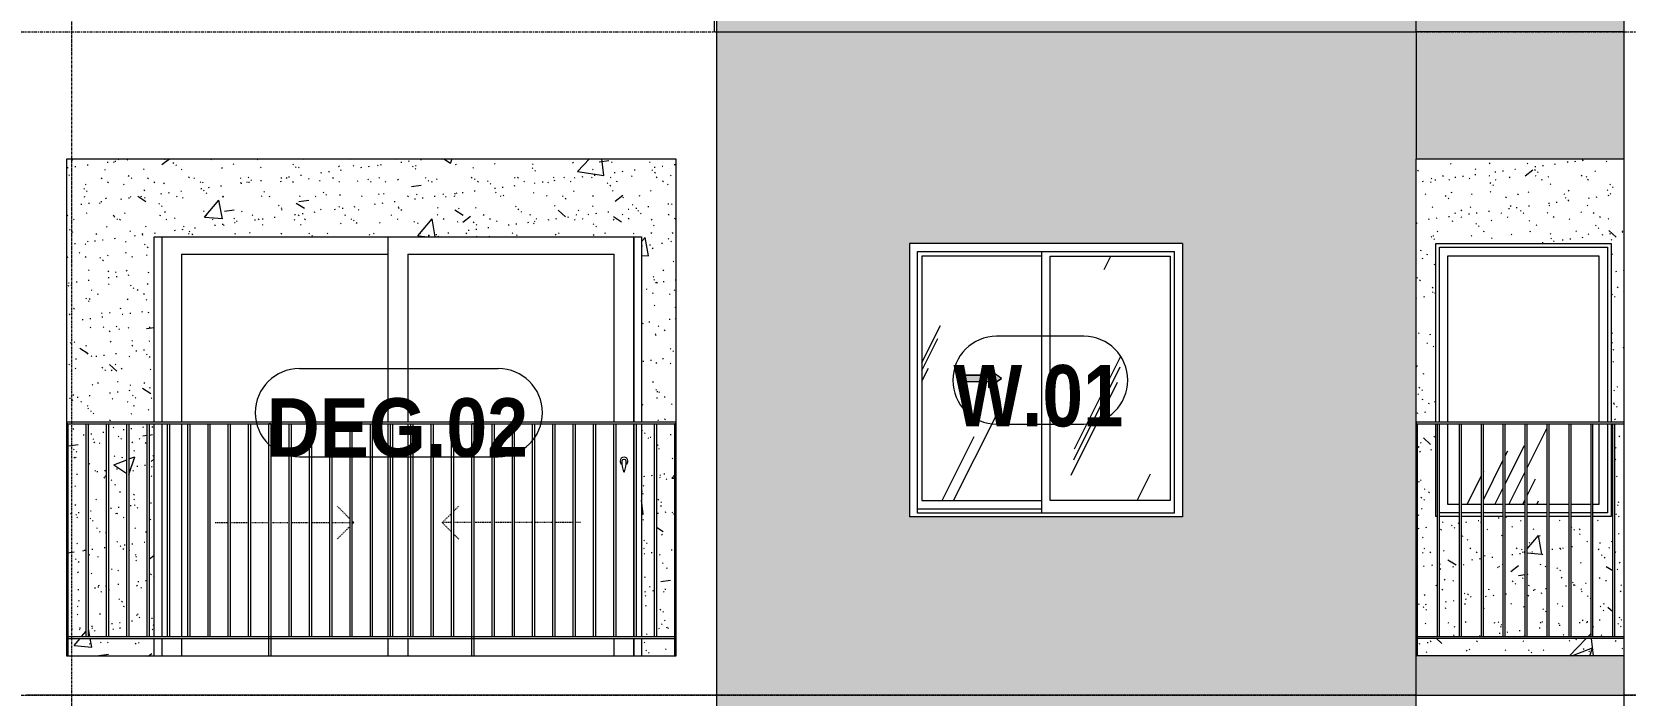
# Model space of a CAD drawing. Header units: millimetres. Extents: x 3451 to 201731, y -8641 to 35300.
# Drawn here: x 53332 to 61507, y 9000 to 12400 of the extents above; entities that cross this region are included whole.
import ezdxf

# ---------------------------------------------------------------- set-up
doc = ezdxf.new("R2010")
doc.units = ezdxf.units.MM
for name, pattern in [('1 NÉT CALL OUT', [6, 3, -3]), ('Centre', [31.75, 6.35, -4.7625, 15.875, -4.7625]), ('Dash', [6, 3, -3]), ('Grid Line', [22.225, 12.7, -3.175, 3.175, -3.175])]:
    doc.linetypes.add(name, pattern=pattern)
for name, color, linetype, lineweight in [('0-1', 7, 'Continuous', 5), ('A-DETL-GENF', 92, 'Continuous', 9), ('A-DETL-GENF-2', 92, '1 NÉT CALL OUT', 9), ('A-DOOR', 31, 'Continuous', 9), ('A-DOOR-FRAM', 31, 'Continuous', 9), ('A-DOOR-HDLN', 31, 'Dash', 18), ('A-DOOR-IDEN', 31, 'Continuous', 9), ('A-FLOR-HRAL', 11, 'Continuous', 9), ('A-FLOR-HRAL-1', 253, 'Continuous', 9), ('A-FLOR-LEVL-2', 51, 'Centre', 9), ('A-GLAZ', 151, 'Continuous', 9), ('A-GLAZ-1', 7, 'Continuous', 9), ('A-GLAZ-3', 7, '1 NÉT CALL OUT', 9), ('A-GLAZ-IDEN', 152, 'Continuous', 9), ('A-WALL', 113, 'Continuous', 9), ('A-WALL-PATT-2', 9, 'Continuous', 9), ('A-WALL-PATT-4', 111, 'Continuous', 9), ('I-WALL', 2, 'Continuous', 9), ('I-WALL-1', 7, 'Continuous', 9), ('S-GRID-1', 1, 'Grid Line', 9)]:
    doc.layers.add(name, color=color, linetype=linetype, lineweight=lineweight)
doc.styles.add('Arial_B_1', font='arialbd.ttf', dxfattribs={"width": 0.9, "height": 300})
doc.styles.add('Arial_B_2', font='arialbd.ttf', dxfattribs={"width": 0.85, "height": 315})
pattern_1 = [(50, (49422.4, 14125), (1093.104, -95.634), [114.3, -1257.3]), (355, (49422.4, 14125), (-211.46, 1146.34), [91.44, -1005.84]), (100.451, (49513.5, 14117), (881.66, 1050.7), [97.14, -1068.54]), (46.184, (49422.4, 14429.8), (1626.47, -252.26), [171.45, -1885.95]), (96.636, (49558, 14408.8), (1424.42, 1484.57), [145.71, -1602.81]), (351.184, (49422.4, 14429.8), (1424.43, 1484.55), [137.16, -1508.76]), (21, (49574.8, 14353.6), (909.686, -613.59), [114.3, -1257.3]), (326, (49574.8, 14353.6), (370.81, 1105.13), [91.44, -1005.84]), (71.451, (49650.6, 14302.5), (1280.5, 491.53), [97.14, -1068.54]), (37.5, (49422.43, 14125), (18.531, 507.33), [50.292, -943.356, 50.292, -970.788, -1009.65]), (37.5, (49422.43, 14125), (18.531, 507.33), [-2014.73, 50.29, -959.36]), (7.5, (49422.43, 14125), (400.918, 601.084), [50.292, -531.876, 50.292, -920.496, -384.81]), (7.5, (49422.43, 14125), (400.918, 601.084), [-1552.956, 50.29, -334.52]), (327.5, (49082.58, 14125), (813.545, -34.374), [50.292, -330.708, 50.292, -1138.428, -1577.34]), (327.5, (49082.58, 14125), (813.545, -34.374), [-1569.72, 50.29, -1527.05]), (317.5, (48930.2, 14125), (888.775, 152.56), [50.29, -445.01, 50.29, -739.14, -1120.14]), (317.5, (48930.2, 14125), (888.775, 152.56), [-1284.73, 50.29, -1069.85])]
pattern_2 = [(37.5, (49422.43, 14125), (-4.7995, 146.8239), [5.029, -110.795, 5.029, -124.511, -123.825]), (37.5, (49422.43, 14125), (-4.7995, 146.8239), [-245.364, 5.029, -118.796]), (7.5, (49422.43, 14125), (134.8574, 215.0472), [5.029, -57.455, 5.029, -99.365, -40.005]), (7.5, (49422.43, 14125), (134.8574, 215.0472), [-166.878, 5.029, -34.976]), (327.5, (49328.7, 14125), (237.2978, 0.4316), [5.029, -33.071, 5.029, -132.131, -179.07]), (327.5, (49328.7, 14125), (237.2978, 0.4316), [-175.26, 5.029, -174.041]), (317.5, (49328.7, 14125), (229.067, 66.8792), [5.029, -14.021, 5.029, -84.887, -102.87]), (317.5, (49328.7, 14125), (229.067, 66.8792), [-108.966, 5.029, -97.841])]
pattern_3 = [(63.435, (51212.7, 14229.33), (-0.001, 1524), [532.46, -2875.3]), (63.435, (49688.7, 14229.33), (-0.001, 1524), [532.46, -2875.3]), (63.435, (51942.24, 14523.8), (-0.001, 1524), [532.46, -2875.3]), (63.435, (50418.24, 14523.8), (-0.001, 1524), [532.46, -2875.3]), (63.435, (51831.8, 14419.83), (-0.001, 1524), [532.46, -2875.3]), (63.435, (50307.8, 14419.83), (-0.001, 1524), [532.46, -2875.3]), (63.435, (51719.26, 15015.1), (-0.001, 1524), [258.8, -3148.97]), (63.435, (50195.26, 15015.1), (-0.001, 1524), [258.8, -3148.97]), (63.435, (51645.65, 14922.95), (-0.001, 1524), [532.46, -2875.3]), (63.435, (50121.65, 14922.95), (-0.001, 1524), [532.46, -2875.3]), (63.435, (51658.64, 14989.1), (-0.001, 1524), [532.46, -2875.3]), (63.435, (50134.64, 14989.1), (-0.001, 1524), [532.46, -2875.3]), (63.435, (51043.8, 14698.94), (-0.001, 1524), [532.46, -2875.3]), (63.435, (49519.8, 14698.94), (-0.001, 1524), [532.46, -2875.3]), (63.435, (51056.8, 14776.9), (-0.001, 1524), [532.46, -2875.3]), (63.435, (49532.8, 14776.9), (-0.001, 1524), [532.46, -2875.3]), (63.435, (51060.3, 14833.1), (-0.001, 1524), [532.46, -2875.3]), (63.435, (49536.3, 14833.1), (-0.001, 1524), [532.46, -2875.3])]

# ---------------------------------------------------------------- blocks, each defined once
blk = doc.blocks.new('M_Fixed - 900 x 1400-V197-TKCS_MẶT CẮT C')
at = {"layer": 'A-GLAZ'}
h = blk.add_hatch(dxfattribs=at)
h.set_pattern_fill('FP_18', color=256, style=0, pattern_type=2)
h.set_pattern_definition([(63.435, (49613, 14220.2), (-766.75, 2300.24), [952.5, -571.5, 952.5, -571.5, -1211.71]), (63.435, (49613, 14220.2), (-766.75, 2300.24), [-3048, 381, -830.7]), (63.435, (49565.3, 14267.9), (-766.75, 2300.24), [762, -952.5, 571.5, -571.5, -1402.21]), (63.435, (49565.3, 14267.9), (-766.75, 2300.24), [-2857.5, 666.75, -735.46]), (63.435, (49565.3, 14410.8), (-766.75, 2300.24), [571.5, -1143, 381, -571.5, -1592.71]), (63.435, (49565.3, 14410.8), (-766.75, 2300.24), [-2667, 857.25, -735.46]), (63.435, (49708.2, 14267.9), (-766.75, 2300.24), [571.5, -1143, 476.25, -2068.96]), (63.435, (49851, 14410.8), (-766.75, 2300.24), [285.75, -1428.75, 190.5, -2354.7]), (63.435, (49613, 14648.9), (-766.75, 2300.24), [190.5, -1428.75, 190.5, -762, -1687.96]), (63.435, (49613, 14648.9), (-766.75, 2300.24), [-2571.75, 476.25, -1211.7]), (63.435, (50470.2, 14506), (-766.75, 2300.24), [952.5, -1428.75, 1143, -754.5]), (63.435, (50470.2, 14363.1), (-766.75, 2300.24), [1333.5, -952.5, 1428.75, -564]), (63.435, (50565.4, 14410.8), (-766.75, 2300.24), [1524, -762, 1143, -830.7]), (63.435, (50708.3, 14553.6), (-766.75, 2300.24), [952.5, -1333.5, 762, -1211.7]), (63.435, (50565.4, 14839.4), (-766.75, 2300.24), [476.25, -1905, 571.5, -1306.96]), (63.435, (50851.2, 14696.5), (-766.75, 2300.24), [381, -1905, 381, -1592.7])])
h.paths.add_polyline_path([(60597.9, 9978), (60656.9, 9978), (60656.9, 10390), (60597.9, 10390)])
h.paths.add_polyline_path([(61004.4, 9978), (61106.9, 9978), (61106.9, 10390), (61004.4, 10390), (61004.4, 10345.5)])
h.paths.add_polyline_path([(61116.9, 9978), (61219.4, 9978), (61219.4, 10390), (61116.9, 10390), (61116.9, 10233)])
h.paths.add_polyline_path([(61371.9, 9978), (61371.9, 10390), (61341.9, 10390), (61341.9, 9978)])
h.paths.add_polyline_path([(61331.9, 9978), (61331.9, 10390), (61229.4, 10390), (61229.4, 9978), (61307.5, 9978)])
h.paths.add_polyline_path([(60666.9, 9978), (60769.4, 9978), (60769.4, 10390), (60666.9, 10390), (60666.9, 10047)])
h.paths.add_polyline_path([(60891.9, 9978), (60994.4, 9978), (60994.4, 10390), (60891.9, 10390), (60891.9, 10272)])
h.paths.add_polyline_path([(60881.9, 9978), (60881.9, 10390), (60779.4, 10390), (60779.4, 9978)])
h.paths.add_polyline_path([(60949.9, 10400), (61371.9, 10400), (61371.9, 11252), (60597.9, 11252), (60597.9, 10400)])
at = {"layer": 'A-GLAZ-1'}
for p, q in [((60553.9, 11296), (61415.9, 11296)), ((60553.9, 10400), (60553.9, 11296)), ((61415.9, 11296), (61415.9, 10400)), ((60597.9, 11252), (61371.9, 11252)), ((60597.9, 10400), (60597.9, 11252)), ((61371.9, 11252), (61371.9, 10400)), ((60597.9, 9978), (60597.9, 10390)), ((61371.9, 10390), (61371.9, 9978)), ((61415.9, 10390), (61415.9, 9934)), ((60656.9, 9978), (60597.9, 9978)), ((60769.4, 9978), (60666.9, 9978)), ((60881.9, 9978), (60779.4, 9978)), ((60994.4, 9978), (60891.9, 9978)), ((61106.9, 9978), (61004.4, 9978)), ((61219.4, 9978), (61116.9, 9978)), ((61331.9, 9978), (61229.4, 9978)), ((61371.9, 9978), (61341.9, 9978)), ((60656.9, 9934), (60554.4, 9934)), ((60769.4, 9934), (60666.9, 9934)), ((60881.9, 9934), (60779.4, 9934)), ((60994.4, 9934), (60891.9, 9934)), ((61106.9, 9934), (61004.4, 9934)), ((61219.4, 9934), (61116.9, 9934)), ((61331.9, 9934), (61229.4, 9934)), ((61415.9, 9934), (61341.9, 9934))]:
    blk.add_line(p, q, dxfattribs=at)
blk = doc.blocks.new('Railing - 10mm-901206-TKCS_MẶT CẮT C')
at = {"layer": 'A-FLOR-HRAL-1'}
for p, q in [((68746.5, 5900), (68746.5, 6990)), ((68756.5, 5900), (68756.5, 6990))]:
    blk.add_line(p, q, dxfattribs=at)
blk = doc.blocks.new('Railing - 50 x 10mm-V12-TKCS_MẶT CẮT C')
at = {"layer": 'A-FLOR-HRAL-1'}
for p in [(60434.9, 6990), (60441.9, 5801.2)]:
    blk.add_line(p, (60441.9, 6990), dxfattribs=at)
blk = doc.blocks.new('Railing - Railing-V156-TKCS_MẶT CẮT C')
at = {"layer": 'A-FLOR-HRAL-1'}
for p, q in [((60436.9, 12690), (60436.9, 12700)), ((60436.9, 12700), (61501.9, 12700)), ((61501.9, 12690), (60436.9, 12690))]:
    blk.add_line(p, q, dxfattribs=at)
for name, p in [('Railing - 50 x 10mm-V12-TKCS_MẶT CẮT C', (0, 6800)), ('Railing - 10mm-901206-TKCS_MẶT CẮT C', (-8202.1, 6800)), ('Railing - 10mm-901206-TKCS_MẶT CẮT C', (-8089.6, 6800)), ('Railing - 10mm-901206-TKCS_MẶT CẮT C', (-7977.1, 6800)), ('Railing - 10mm-901206-TKCS_MẶT CẮT C', (-7864.6, 6800)), ('Railing - 10mm-901206-TKCS_MẶT CẮT C', (-7752.1, 6800)), ('Railing - 10mm-901206-TKCS_MẶT CẮT C', (-7639.6, 6800)), ('Railing - 10mm-901206-TKCS_MẶT CẮT C', (-7527.1, 6800)), ('Railing - 10mm-901206-TKCS_MẶT CẮT C', (-7414.6, 6800)), ('Railing - 10mm-901206-TKCS_MẶT CẮT C', (-7302.1, 6800))]:
    blk.add_blockref(name, p)
blk = doc.blocks.new('Top Rail Type - Top Rail_Internal_-883276-TKCS_MẶT CẮT C')
at = {"layer": 'A-FLOR-HRAL-1'}
for p, q in [((60436.9, 6990), (60436.9, 7000)), ((61501.9, 7000), (60436.9, 7000)), ((60436.9, 6990), (61501.9, 6990))]:
    blk.add_line(p, q, dxfattribs=at)
blk = doc.blocks.new('NCV_TKTC_TANG 3 - 4_rvt-2-TKCS_MẶT CẮT C')
at = {"layer": 'A-WALL-PATT-2'}
h = blk.add_hatch(dxfattribs=at)
h.set_pattern_fill('FP_4', color=256, style=0, pattern_type=2)
h.set_pattern_definition(pattern_1)
h.paths.add_polyline_path([(56630.3, 9200), (56630.3, 9290), (56460.3, 9290), (56460.3, 9200), (56618.5, 9200)])
h.paths.add_polyline_path([(53960.3, 9200), (53960.3, 9290), (53516.9, 9290), (53516.9, 9200), (53590.5, 9200)])
h.paths.add_polyline_path([(53819.3, 9300), (53819.3, 10390), (53725.2, 10390), (53725.2, 9300)])
h.paths.add_polyline_path([(53829.3, 9300), (53923.4, 9300), (53923.4, 10390), (53829.3, 10390), (53829.3, 9348.8)])
h.paths.add_polyline_path([(53933.4, 9300), (53960.3, 9300), (53960.3, 10390), (53933.4, 10390), (53933.4, 9348.8)])
h.paths.add_polyline_path([(53577.3, 9300), (53611, 9300), (53611, 10390), (53516.9, 10390), (53516.9, 9300)])
h.paths.add_polyline_path([(56630.3, 9300), (56630.3, 10390), (56536.2, 10390), (56536.2, 9300), (56611.2, 9300)])
h.paths.add_polyline_path([(53621, 9300), (53715.2, 9300), (53715.2, 10390), (53621, 10390), (53621, 9303.9)])
h.paths.add_polyline_path([(56460.3, 9300), (56526.2, 9300), (56526.2, 10390), (56460.3, 10390), (56460.3, 9348.8)])
h.paths.add_polyline_path([(56530.2, 10400), (56635.3, 10400), (56635.3, 11750), (53511.9, 11750), (53511.9, 10400), (53960.3, 10400), (53960.3, 11350), (56460.3, 11350), (56460.3, 10400), (56526.3, 10400)])
h = blk.add_hatch(dxfattribs=at)
h.set_pattern_fill('FP_5', color=256, style=0, pattern_type=2)
h.set_pattern_definition(pattern_2)
h.paths.add_polyline_path([(56630.3, 9200), (56630.3, 9290), (56460.3, 9290), (56460.3, 9200), (56618.5, 9200)])
h.paths.add_polyline_path([(53960.3, 9200), (53960.3, 9290), (53516.9, 9290), (53516.9, 9200), (53590.5, 9200)])
h.paths.add_polyline_path([(53819.3, 9300), (53819.3, 10390), (53725.2, 10390), (53725.2, 9300)])
h.paths.add_polyline_path([(53829.3, 9300), (53923.4, 9300), (53923.4, 10390), (53829.3, 10390), (53829.3, 9348.8)])
h.paths.add_polyline_path([(53933.4, 9300), (53960.3, 9300), (53960.3, 10390), (53933.4, 10390), (53933.4, 9348.8)])
h.paths.add_polyline_path([(53577.3, 9300), (53611, 9300), (53611, 10390), (53516.9, 10390), (53516.9, 9300)])
h.paths.add_polyline_path([(56630.3, 9300), (56630.3, 10390), (56536.2, 10390), (56536.2, 9300), (56611.2, 9300)])
h.paths.add_polyline_path([(53621, 9300), (53715.2, 9300), (53715.2, 10390), (53621, 10390), (53621, 9303.9)])
h.paths.add_polyline_path([(56460.3, 9300), (56526.2, 9300), (56526.2, 10390), (56460.3, 10390), (56460.3, 9348.8)])
h.paths.add_polyline_path([(56530.2, 10400), (56635.3, 10400), (56635.3, 11750), (53511.9, 11750), (53511.9, 10400), (53960.3, 10400), (53960.3, 11350), (56460.3, 11350), (56460.3, 10400), (56526.3, 10400)])
h = blk.add_hatch(dxfattribs=at)
h.set_pattern_fill('FP_4', color=256, style=0, pattern_type=2)
h.set_pattern_definition(pattern_1)
h.paths.add_polyline_path([(61501.9, 9201.2), (61501.9, 9290), (60441.9, 9290), (60441.9, 9201.2), (61342.7, 9201.2)])
h.paths.add_polyline_path([(61229.4, 9300), (61331.9, 9300), (61331.9, 9915), (61229.4, 9915), (61229.4, 9301.3)])
h.paths.add_polyline_path([(61219.4, 9300), (61219.4, 9915), (61116.9, 9915), (61116.9, 9300)])
h.paths.add_polyline_path([(61106.9, 9300), (61106.9, 9915), (61004.4, 9915), (61004.4, 9300)])
h.paths.add_polyline_path([(60994.4, 9300), (60994.4, 9915), (60891.9, 9915), (60891.9, 9300)])
h.paths.add_polyline_path([(60441.9, 9300), (60544.4, 9300), (60544.4, 9915), (60534.9, 9915), (60534.9, 10390), (60441.9, 10390), (60441.9, 9731.1)])
h.paths.add_polyline_path([(60554.4, 9300), (60656.9, 9300), (60656.9, 9915), (60554.4, 9915), (60554.4, 9897.7)])
h.paths.add_polyline_path([(60666.9, 9300), (60769.4, 9300), (60769.4, 9915), (60666.9, 9915), (60666.9, 9798.3)])
h.paths.add_polyline_path([(61341.9, 9300), (61444.4, 9300), (61444.4, 10390), (61434.9, 10390), (61434.9, 9915), (61341.9, 9915), (61341.9, 9348.8)])
h.paths.add_polyline_path([(61454.4, 9300), (61501.9, 9300), (61501.9, 10390), (61454.4, 10390), (61454.4, 9348.8)])
h.paths.add_polyline_path([(60881.9, 9300), (60881.9, 9915), (60779.4, 9915), (60779.4, 9300)])
h.paths.add_polyline_path([(60434.9, 10390), (60436.9, 10390), (60436.9, 10400), (60534.9, 10400), (60534.9, 11315), (61434.9, 11315), (61434.9, 10400), (61501.9, 10400), (61501.9, 11750), (60434.9, 11750), (60434.9, 10547.8)])
h = blk.add_hatch(dxfattribs=at)
h.set_pattern_fill('FP_5', color=256, style=0, pattern_type=2)
h.set_pattern_definition(pattern_2)
h.paths.add_polyline_path([(61501.9, 9201.2), (61501.9, 9290), (60441.9, 9290), (60441.9, 9201.2), (61342.7, 9201.2)])
h.paths.add_polyline_path([(61229.4, 9300), (61331.9, 9300), (61331.9, 9915), (61229.4, 9915), (61229.4, 9301.3)])
h.paths.add_polyline_path([(61219.4, 9300), (61219.4, 9915), (61116.9, 9915), (61116.9, 9300)])
h.paths.add_polyline_path([(61106.9, 9300), (61106.9, 9915), (61004.4, 9915), (61004.4, 9300)])
h.paths.add_polyline_path([(60994.4, 9300), (60994.4, 9915), (60891.9, 9915), (60891.9, 9300)])
h.paths.add_polyline_path([(60441.9, 9300), (60544.4, 9300), (60544.4, 9915), (60534.9, 9915), (60534.9, 10390), (60441.9, 10390), (60441.9, 9731.1)])
h.paths.add_polyline_path([(60554.4, 9300), (60656.9, 9300), (60656.9, 9915), (60554.4, 9915), (60554.4, 9897.7)])
h.paths.add_polyline_path([(60666.9, 9300), (60769.4, 9300), (60769.4, 9915), (60666.9, 9915), (60666.9, 9798.3)])
h.paths.add_polyline_path([(61341.9, 9300), (61444.4, 9300), (61444.4, 10390), (61434.9, 10390), (61434.9, 9915), (61341.9, 9915), (61341.9, 9348.8)])
h.paths.add_polyline_path([(61454.4, 9300), (61501.9, 9300), (61501.9, 10390), (61454.4, 10390), (61454.4, 9348.8)])
h.paths.add_polyline_path([(60881.9, 9300), (60881.9, 9915), (60779.4, 9915), (60779.4, 9300)])
h.paths.add_polyline_path([(60434.9, 10390), (60436.9, 10390), (60436.9, 10400), (60534.9, 10400), (60534.9, 11315), (61434.9, 11315), (61434.9, 10400), (61501.9, 10400), (61501.9, 11750), (60434.9, 11750), (60434.9, 10547.8)])
at = {"layer": 'I-WALL-1'}
for p, q in [((53960.3, 10400), (53960.3, 11350)), ((53960.3, 11350), (56460.3, 11350)), ((56460.3, 11350), (56460.3, 10400)), ((60534.9, 10400), (60534.9, 11315)), ((60534.9, 11315), (61434.9, 11315)), ((61434.9, 11315), (61434.9, 10400)), ((53960.3, 9300), (53960.3, 10390)), ((56460.3, 10390), (56460.3, 9300)), ((60534.9, 9915), (60534.9, 10390)), ((61434.9, 10390), (61434.9, 9915)), ((60544.4, 9915), (60534.9, 9915)), ((60656.9, 9915), (60554.4, 9915)), ((60769.4, 9915), (60666.9, 9915)), ((60881.9, 9915), (60779.4, 9915)), ((60994.4, 9915), (60891.9, 9915)), ((61106.9, 9915), (61004.4, 9915)), ((61219.4, 9915), (61116.9, 9915)), ((61331.9, 9915), (61229.4, 9915)), ((61434.9, 9915), (61341.9, 9915)), ((53960.3, 9200), (53960.3, 9290)), ((56460.3, 9290), (56460.3, 9200))]:
    blk.add_line(p, q, dxfattribs=at)
at = {"layer": 'A-FLOR-HRAL'}
for name, p in [('Railing - Railing-V156-TKCS_MẶT CẮT C', (0, -3400)), ('Top Rail Type - Top Rail_Internal_-883276-TKCS_MẶT CẮT C', (0, 3400))]:
    blk.add_blockref(name, p, dxfattribs=at)
at = {"layer": 'A-GLAZ'}
blk.add_blockref('M_Fixed - 900 x 1400-V197-TKCS_MẶT CẮT C', (0, 0), dxfattribs=at)
blk = doc.blocks.new('1_FAMILY RVT - W01-WxH 1400x1400xmm-V5-TKCS_MẶT CẮT C')
at = {"layer": 'A-DETL-GENF-2'}
blk.add_hatch(color=256, dxfattribs=at).paths.add_polyline_path([(58239.8, 10576.5), (58307.5, 10623.9), (58239.8, 10671.4), (58239.8, 10640.9), (58104.3, 10640.9), (58104.3, 10607), (58239.8, 10607)])
at = {"layer": 'A-GLAZ'}
h = blk.add_hatch(dxfattribs=at)
h.set_pattern_fill('FP_2', color=256, style=0, pattern_type=2)
h.set_pattern_definition(pattern_3)
h.paths.add_polyline_path([(58513.1, 9997), (58513.1, 11250.9), (57898.8, 11250.9), (57898.8, 9997)])
h.paths.add_polyline_path([(58239.8, 10576.5), (58239.8, 10607), (58104.3, 10607), (58104.3, 10640.9), (58239.8, 10640.9), (58239.8, 10671.4), (58307.5, 10623.9), (58283.4, 10607)])
h = blk.add_hatch(dxfattribs=at)
h.set_pattern_fill('FP_2', color=256, style=0, pattern_type=2)
h.set_pattern_definition(pattern_3)
h.paths.add_polyline_path([(58735.1, 9997), (59171.8, 9997), (59171.8, 11250.9), (58557.5, 11250.9), (58557.5, 9997)])
at = {"layer": 'A-DETL-GENF'}
for p, q in [((58104.3, 10640.9), (58104.3, 10607)), ((58104.3, 10640.9), (58239.8, 10640.9)), ((58239.8, 10640.9), (58104.3, 10640.9)), ((58104.3, 10640.9), (58104.3, 10607)), ((58239.8, 10671.4), (58239.8, 10640.9)), ((58307.5, 10623.9), (58239.8, 10671.4)), ((58307.5, 10623.9), (58239.8, 10671.4)), ((58239.8, 10671.4), (58239.8, 10640.9)), ((58104.3, 10607), (58239.8, 10607)), ((58104.3, 10607), (58239.8, 10607)), ((58307.5, 10623.9), (58239.8, 10576.5)), ((58239.8, 10576.5), (58307.5, 10623.9)), ((58239.8, 10607), (58239.8, 10576.5)), ((58239.8, 10607), (58239.8, 10576.5))]:
    blk.add_line(p, q, dxfattribs=at)
at = {"layer": 'A-GLAZ'}
for p, q in [((59235.3, 11314.4), (57835.3, 11314.4)), ((57835.3, 11314.4), (57835.3, 9914.4)), ((59235.3, 11314.4), (59235.3, 9914.4)), ((57876.2, 11273.5), (59194.4, 11273.5)), ((57876.2, 9933.5), (57876.2, 11273.5)), ((57898.8, 11250.9), (57898.8, 9997)), ((58513.1, 11250.9), (57898.8, 11250.9)), ((58513.1, 11273.5), (58513.1, 9933.5)), ((58557.5, 9997), (58557.5, 11250.9)), ((58557.5, 11250.9), (59171.8, 11250.9)), ((59171.8, 11250.9), (59171.8, 9997)), ((59194.4, 9933.5), (59194.4, 11273.5)), ((57898.8, 9997), (58513.1, 9997)), ((59171.8, 9997), (58557.5, 9997)), ((59235.3, 9914.4), (57835.3, 9914.4)), ((58513.1, 9952.5), (57876.2, 9952.5)), ((58513.1, 9952.5), (57876.2, 9952.5)), ((59194.4, 9933.5), (57876.2, 9933.5))]:
    blk.add_line(p, q, dxfattribs=at)
blk = doc.blocks.new('DEG_02-DEG_03 - DEG_02-2500x2400mm-CỬA ĐI 02 CÁNH TRƯỢT-625766-TKCS_MẶT CẮT C')
at = {"layer": 'A-DOOR'}
for p, q in [((55160.3, 10400), (55160.3, 11350)), ((56420.3, 11350), (56420.3, 10400)), ((54100.3, 11260), (54100.3, 10400)), ((54100.3, 11260), (55160.3, 11260)), ((55260.3, 11260), (55260.3, 10400)), ((55260.3, 11260), (56320.3, 11260)), ((56320.3, 10400), (56320.3, 11260)), ((54100.3, 10390), (54100.3, 9300)), ((55160.3, 9300), (55160.3, 10390)), ((55260.3, 10390), (55260.3, 9300)), ((56420.3, 10390), (56420.3, 9300)), ((54100.3, 9290), (54100.3, 9200)), ((55160.3, 9200), (55160.3, 9290)), ((55260.3, 9290), (55260.3, 9200)), ((56320.3, 9200), (56320.3, 9290)), ((56420.3, 9290), (56420.3, 9200))]:
    blk.add_line(p, q, dxfattribs=at)
at = {"layer": 'A-DOOR', "flags": 128}
blk.add_lwpolyline([(56371.8, 10208.7), (56371.8, 10208.7), (56371.8, 10208.7), (56371.8, 10208.7), (56371.8, 10208.7), (56371.8, 10208.7), (56371.8, 10208.7), (56371.7, 10208.7), (56371.7, 10208.7), (56371.7, 10208.7), (56371.7, 10208.7), (56371.6, 10208.7), (56371.6, 10208.7), (56371.6, 10208.7), (56371.5, 10208.7), (56371.5, 10208.7), (56371.5, 10208.7), (56371.4, 10208.7), (56371.4, 10208.7), (56371.4, 10208.7), (56371.3, 10208.7), (56371.3, 10208.7), (56371.2, 10208.7), (56371.2, 10208.7), (56371.1, 10208.7), (56371.1, 10208.7), (56371, 10208.7), (56371, 10208.7), (56370.9, 10208.7), (56370.9, 10208.7), (56370.8, 10208.7), (56370.7, 10208.7), (56370.7, 10208.7), (56370.6, 10208.7), (56370.6, 10208.7), (56370.5, 10208.7), (56370.4, 10208.7), (56370.4, 10208.7), (56370.3, 10208.7), (56370.3, 10208.7), (56370.2, 10208.7), (56370.1, 10208.7), (56370.1, 10208.7), (56370, 10208.7), (56370, 10208.7), (56369.9, 10208.7), (56369.9, 10208.7), (56369.8, 10208.7), (56369.7, 10208.7), (56369.7, 10208.7), (56369.6, 10208.7), (56369.6, 10208.7), (56369.5, 10208.7), (56369.5, 10208.7), (56369.4, 10208.7), (56369.4, 10208.7), (56369.3, 10208.7), (56369.3, 10208.7), (56369.2, 10208.7), (56369.2, 10208.7), (56369.2, 10208.7), (56369.1, 10208.7), (56369.1, 10208.7), (56369.1, 10208.7), (56369, 10208.7), (56369, 10208.7), (56369, 10208.7), (56368.9, 10208.7), (56368.9, 10208.7), (56368.9, 10208.7), (56368.9, 10208.7), (56368.9, 10208.7), (56368.8, 10208.7), (56368.8, 10208.7), (56368.8, 10208.7), (56368.8, 10208.7), (56368.8, 10208.7)], dxfattribs=at)
at = {"layer": 'A-DOOR'}
for centre, radius, start, end in [((56370.3, 10200), 20, 0, 180), ((56370.3, 10200), 20, 180, 240), ((56368.8, 10199.2), 9.45, 90, 180), ((56524.1, 10199.2), 164.8, 180, 199.13397), ((56370.7, 10146), 2.34, 199.13397, 261.03098), ((56369.9, 10146), 2.34, 278.96902, 340.86603), ((56371.8, 10199.2), 9.45, 0, 90), ((56216.5, 10199.2), 164.8, 340.86603, 0), ((56370.3, 10200), 20, 300, 0)]:
    blk.add_arc(centre, radius, start, end, dxfattribs=at)
at = {"layer": 'A-DOOR-FRAM'}
for p, q in [((54000.3, 10400), (54000.3, 11350)), ((56420.3, 10400), (56420.3, 11350)), ((54000.3, 9300), (54000.3, 10390)), ((56420.3, 9300), (56420.3, 10390)), ((54000.3, 9200), (54000.3, 9290)), ((56420.3, 9200), (56420.3, 9290))]:
    blk.add_line(p, q, dxfattribs=at)
at = {"layer": 'A-DOOR-HDLN'}
for p, q in [((54964.5, 9902.8), (54898.2, 9969.1)), ((54983.1, 9884.2), (54974.5, 9892.8)), ((55437.6, 9884.2), (55485.1, 9931.7)), ((55495.1, 9941.7), (55522.4, 9969.1)), ((54273.1, 9884.2), (54339.8, 9884.2)), ((54349.8, 9884.2), (54443.9, 9884.2)), ((54453.9, 9884.2), (54548.1, 9884.2)), ((54558.1, 9884.2), (54652.2, 9884.2)), ((54662.2, 9884.2), (54756.3, 9884.2)), ((54766.3, 9884.2), (54860.4, 9884.2)), ((54870.4, 9884.2), (54964.5, 9884.2)), ((54964.5, 9865.7), (54898.2, 9799.4)), ((54983.1, 9884.2), (54974.5, 9875.7)), ((54974.5, 9884.2), (54983.1, 9884.2)), ((55437.6, 9884.2), (55485.1, 9836.7)), ((55485.1, 9884.2), (55437.6, 9884.2)), ((55589.2, 9884.2), (55495.1, 9884.2)), ((55495.1, 9826.7), (55522.4, 9799.4)), ((55693.3, 9884.2), (55599.2, 9884.2)), ((55797.4, 9884.2), (55703.3, 9884.2)), ((55901.5, 9884.2), (55807.4, 9884.2)), ((56005.6, 9884.2), (55911.5, 9884.2)), ((56109.7, 9884.2), (56015.6, 9884.2)), ((56147.6, 9884.2), (56119.7, 9884.2))]:
    blk.add_line(p, q, dxfattribs=at)
blk = doc.blocks.new('Railing - 10mm-1251313-TKCS_MẶT CẮT C')
at = {"layer": 'A-FLOR-HRAL'}
for p, q in [((61811, 5900), (61811, 6990)), ((61821, 6990), (61821, 5900))]:
    blk.add_line(p, q, dxfattribs=at)
blk = doc.blocks.new('Railing - 50 x 10mm-1251315-TKCS_MẶT CẮT C')
at = {"layer": 'A-FLOR-HRAL'}
for p, q in [((62758.1, 6990), (62748.1, 6990)), ((62748.1, 5800), (62748.1, 6990)), ((62758.1, 6990), (62758.1, 5800))]:
    blk.add_line(p, q, dxfattribs=at)
blk = doc.blocks.new('Railing - 50 x 10mm-1251311-TKCS_MẶT CẮT C')
at = {"layer": 'A-FLOR-HRAL'}
for q in [(61711.9, 6990), (61716.9, 5800)]:
    blk.add_line((61716.9, 6990), q, dxfattribs=at)
blk = doc.blocks.new('Railing - 50 x 10mm-V39-TKCS_MẶT CẮT C')
at = {"layer": 'A-FLOR-HRAL'}
for p in [(64835.3, 6990), (64830.3, 5799.7)]:
    blk.add_line(p, (64830.3, 6990), dxfattribs=at)
blk = doc.blocks.new('Railing - Railing-2751217-TKCS_MẶT CẮT C')
at = {"layer": 'A-FLOR-HRAL'}
for p, q in [((53511.9, 9300), (56635.3, 9300)), ((53511.9, 9290), (56635.3, 9290))]:
    blk.add_line(p, q, dxfattribs=at)
for name, p in [('Railing - 50 x 10mm-1251311-TKCS_MẶT CẮT C', (-8200, 3400)), ('Railing - 10mm-1251313-TKCS_MẶT CẮT C', (-8200, 3400)), ('Railing - 10mm-1251313-TKCS_MẶT CẮT C', (-8095.9, 3400)), ('Railing - 10mm-1251313-TKCS_MẶT CẮT C', (-7991.8, 3400)), ('Railing - 10mm-1251313-TKCS_MẶT CẮT C', (-7887.7, 3400)), ('Railing - 10mm-1251313-TKCS_MẶT CẮT C', (-7783.6, 3400)), ('Railing - 10mm-1251313-TKCS_MẶT CẮT C', (-7679.4, 3400)), ('Railing - 10mm-1251313-TKCS_MẶT CẮT C', (-7575.3, 3400)), ('Railing - 10mm-1251313-TKCS_MẶT CẮT C', (-7471.2, 3400)), ('Railing - 10mm-1251313-TKCS_MẶT CẮT C', (-7367.1, 3400)), ('Railing - 50 x 10mm-1251315-TKCS_MẶT CẮT C', (-8200, 3400)), ('Railing - 10mm-1251313-TKCS_MẶT CẮT C', (-7158.9, 3400)), ('Railing - 10mm-1251313-TKCS_MẶT CẮT C', (-7054.8, 3400)), ('Railing - 10mm-1251313-TKCS_MẶT CẮT C', (-6950.7, 3400)), ('Railing - 10mm-1251313-TKCS_MẶT CẮT C', (-6846.5, 3400)), ('Railing - 10mm-1251313-TKCS_MẶT CẮT C', (-6742.4, 3400)), ('Railing - 10mm-1251313-TKCS_MẶT CẮT C', (-6638.3, 3400)), ('Railing - 10mm-1251313-TKCS_MẶT CẮT C', (-6534.2, 3400)), ('Railing - 10mm-1251313-TKCS_MẶT CẮT C', (-6430.1, 3400)), ('Railing - 10mm-1251313-TKCS_MẶT CẮT C', (-6326, 3400)), ('Railing - 50 x 10mm-1251315-TKCS_MẶT CẮT C', (-7158.9, 3400)), ('Railing - 10mm-1251313-TKCS_MẶT CẮT C', (-6117.8, 3400)), ('Railing - 10mm-1251313-TKCS_MẶT CẮT C', (-6013.6, 3400)), ('Railing - 10mm-1251313-TKCS_MẶT CẮT C', (-5909.5, 3400)), ('Railing - 10mm-1251313-TKCS_MẶT CẮT C', (-5805.4, 3400)), ('Railing - 10mm-1251313-TKCS_MẶT CẮT C', (-5701.3, 3400)), ('Railing - 10mm-1251313-TKCS_MẶT CẮT C', (-5597.2, 3400)), ('Railing - 10mm-1251313-TKCS_MẶT CẮT C', (-5493.1, 3400)), ('Railing - 10mm-1251313-TKCS_MẶT CẮT C', (-5389, 3400)), ('Railing - 10mm-1251313-TKCS_MẶT CẮT C', (-5284.9, 3400)), ('Railing - 50 x 10mm-V39-TKCS_MẶT CẮT C', (-8200, 3400))]:
    blk.add_blockref(name, p)
blk = doc.blocks.new('Top Rail Type - Top Rail_Internal_-2751218-TKCS_MẶT CẮT C')
at = {"layer": 'A-FLOR-HRAL'}
for p, q in [((56635.3, 10400), (53511.9, 10400)), ((53511.9, 10390), (56635.3, 10390))]:
    blk.add_line(p, q, dxfattribs=at)
blk = doc.blocks.new('SSA-WINDOW TAG - 10-2062020-TKCS_MẶT CẮT C')
at = {"layer": 'A-GLAZ-IDEN'}
for p, q in [((47626.5, 10839.4), (47178.9, 10839.4)), ((47178.9, 10389.4), (47626.5, 10389.4))]:
    blk.add_line(p, q, dxfattribs=at)
for centre, start, end in [((47178.9, 10614.4), 90, 270), ((47626.5, 10614.4), 270, 90)]:
    blk.add_arc(centre, 225, start, end, dxfattribs=at)
blk = doc.blocks.new('STN_Door Tag - STN_Door Tag-1788670-TKCS_MẶT CẮT C')
at = {"layer": 'A-DOOR-IDEN'}
for p, q in [((34031.7, 10331.8), (35051.8, 10331.8)), ((34031.7, 9879), (35051.8, 9879))]:
    blk.add_line(p, q, dxfattribs=at)
for centre, start, end in [((34031.7, 10105.4), 90, 270), ((35051.8, 10105.4), 270, 90)]:
    blk.add_arc(centre, 226.4, start, end, dxfattribs=at)

msp = doc.modelspace()

# ---------------------------------------------------------------- hatches: boundary and pattern name
at = {"layer": 'A-WALL-PATT-4'}
h = msp.add_hatch(color=256, dxfattribs=at)
h.paths.add_polyline_path([(56845.3, 12400), (60434.9, 12400), (60434.9, 15800), (56845.3, 15800), (56845.3, 12945.8)])
h.paths.add_polyline_path([(57876.2, 13314.4), (57835.3, 13314.4), (57835.3, 14714.4), (59235.3, 14714.4), (59235.3, 13314.4), (58735.1, 13314.4)])
for points in [[(61307.5, 12400), (61501.9, 12400), (61501.9, 12601.2), (60434.9, 12601.2), (60434.9, 12400)], [(61501.9, 11750), (61501.9, 12400), (60434.9, 12400), (60434.9, 11750), (61307.5, 11750)], [(61501.9, 9000), (61501.9, 9201.2), (60434.9, 9201.2), (60434.9, 9000), (61307.5, 9000)]]:
    msp.add_hatch(color=256, dxfattribs=at).paths.add_polyline_path(points)
h = msp.add_hatch(color=256, dxfattribs=at)
h.paths.add_polyline_path([(56845.3, 9000), (60434.9, 9000), (60434.9, 12400), (56845.3, 12400), (56845.3, 9200)])
h.paths.add_polyline_path([(58735.1, 9914.4), (57835.3, 9914.4), (57835.3, 11314.4), (59235.3, 11314.4), (59235.3, 9914.4), (59194.4, 9914.4)])
h = msp.add_hatch(color=256, dxfattribs=at)
h.paths.add_polyline_path([(58735.1, 5600), (60434.9, 5600), (60434.9, 9000), (56845.3, 9000), (56845.3, 5600), (57449, 5600)])
h.paths.add_polyline_path([(57876.2, 6514.4), (57835.3, 6514.4), (57835.3, 7914.4), (59235.3, 7914.4), (59235.3, 6514.4), (58735.1, 6514.4)])

# ---------------------------------------------------------------- linework, layer by layer
at = {"layer": 'A-FLOR-LEVL-2'}
for p, q in [((3450.8, 12400), (93442.9, 12400)), ((3450.8, 9000), (93442.9, 9000))]:
    msp.add_line(p, q, dxfattribs=at)
at = {"layer": 'A-WALL'}
for p, q in [((56845.3, 29400), (56845.3, 5600)), ((61501.9, 5600), (61501.9, 29400)), ((56835.3, 12400), (56835.3, 15800)), ((60434.9, 12400), (60434.9, 15150)), ((56845.3, 12400), (60434.9, 12400)), ((53511.9, 11750), (56635.3, 11750)), ((53511.9, 9200), (53511.9, 11750)), ((56635.3, 11750), (56635.3, 9200)), ((60434.9, 5801.2), (60434.9, 11750)), ((56635.3, 9200), (53511.9, 9200)), ((60434.9, 9000), (53301.9, 9000)), ((68634.9, 9000), (61501.9, 9000))]:
    msp.add_line(p, q, dxfattribs=at)
at = {"layer": 'I-WALL'}
for p, q in [((61501.9, 12400), (60434.9, 12400)), ((60434.9, 12400), (60434.9, 11750)), ((60434.9, 11750), (61501.9, 11750)), ((61501.9, 9201.2), (60434.9, 9201.2)), ((60434.9, 9000), (61501.9, 9000))]:
    msp.add_line(p, q, dxfattribs=at)
at = {"layer": 'S-GRID-1'}
msp.add_line((53536.9, -1941), (53536.9, 30542.5), dxfattribs=at)

# ---------------------------------------------------------------- block references
at = {"layer": '0-1'}
msp.add_blockref('NCV_TKTC_TANG 3 - 4_rvt-2-TKCS_MẶT CẮT C', (0, 0), dxfattribs=at)
at = {"layer": 'A-DOOR'}
msp.add_blockref('DEG_02-DEG_03 - DEG_02-2500x2400mm-CỬA ĐI 02 CÁNH TRƯỢT-625766-TKCS_MẶT CẮT C', (0, 0), dxfattribs=at)
at = {"layer": 'A-DOOR-IDEN'}
msp.add_blockref('STN_Door Tag - STN_Door Tag-1788670-TKCS_MẶT CẮT C', (20673.2, 342.4), dxfattribs=at)
at = {"layer": 'A-FLOR-HRAL'}
for name in ['Top Rail Type - Top Rail_Internal_-2751218-TKCS_MẶT CẮT C', 'Railing - Railing-2751217-TKCS_MẶT CẮT C']:
    msp.add_blockref(name, (0, 0), dxfattribs=at)
at = {"layer": 'A-GLAZ-3'}
msp.add_blockref('1_FAMILY RVT - W01-WxH 1400x1400xmm-V5-TKCS_MẶT CẮT C', (0, 0), dxfattribs=at)
at = {"layer": 'A-GLAZ-IDEN'}
msp.add_blockref('SSA-WINDOW TAG - 10-2062020-TKCS_MẶT CẮT C', (11103.3, 0), dxfattribs=at)

# ---------------------------------------------------------------- texts
at = {"layer": 'A-DOOR-IDEN', "insert": (55207.3, 10370), "char_height": 300, "width": 1375.65, "attachment_point": 5, "line_spacing_factor": 0.936439, "style": 'Arial_B_1'}
msp.add_mtext('\\pt6.75,13.5,20.25,27,33.75,40.5,47.25,54,60.75,67.5,74.25,81,87.75,94.5,101.25,108,114.75,121.5,128.25,135,141.75,148.5,155.25,162,168.75,175.5,182.25,189,195.75,202.5,209.25,216;DEG.02', dxfattribs=at)
at = {"layer": 'A-GLAZ-IDEN', "insert": (58496.7, 10532.5), "char_height": 315, "width": 902.7, "attachment_point": 5, "line_spacing_factor": 0.936439, "style": 'Arial_B_2'}
msp.add_mtext('\\pt6.3756,12.7512,19.12365,25.49925,31.87485,38.25045,44.62605,50.9985,57.3741,63.7497,70.1253,76.5009,82.8765,89.24895,95.62455,102.00015,108.37575,114.75135,121.1238,127.4994,133.875,140.2506,146.6262,152.99865,159.37425,165.74985,172.12545,178.50105,184.8735,191.2491,197.6247,204.0003;W.01', dxfattribs=at)

doc.saveas('drawing.dxf')
